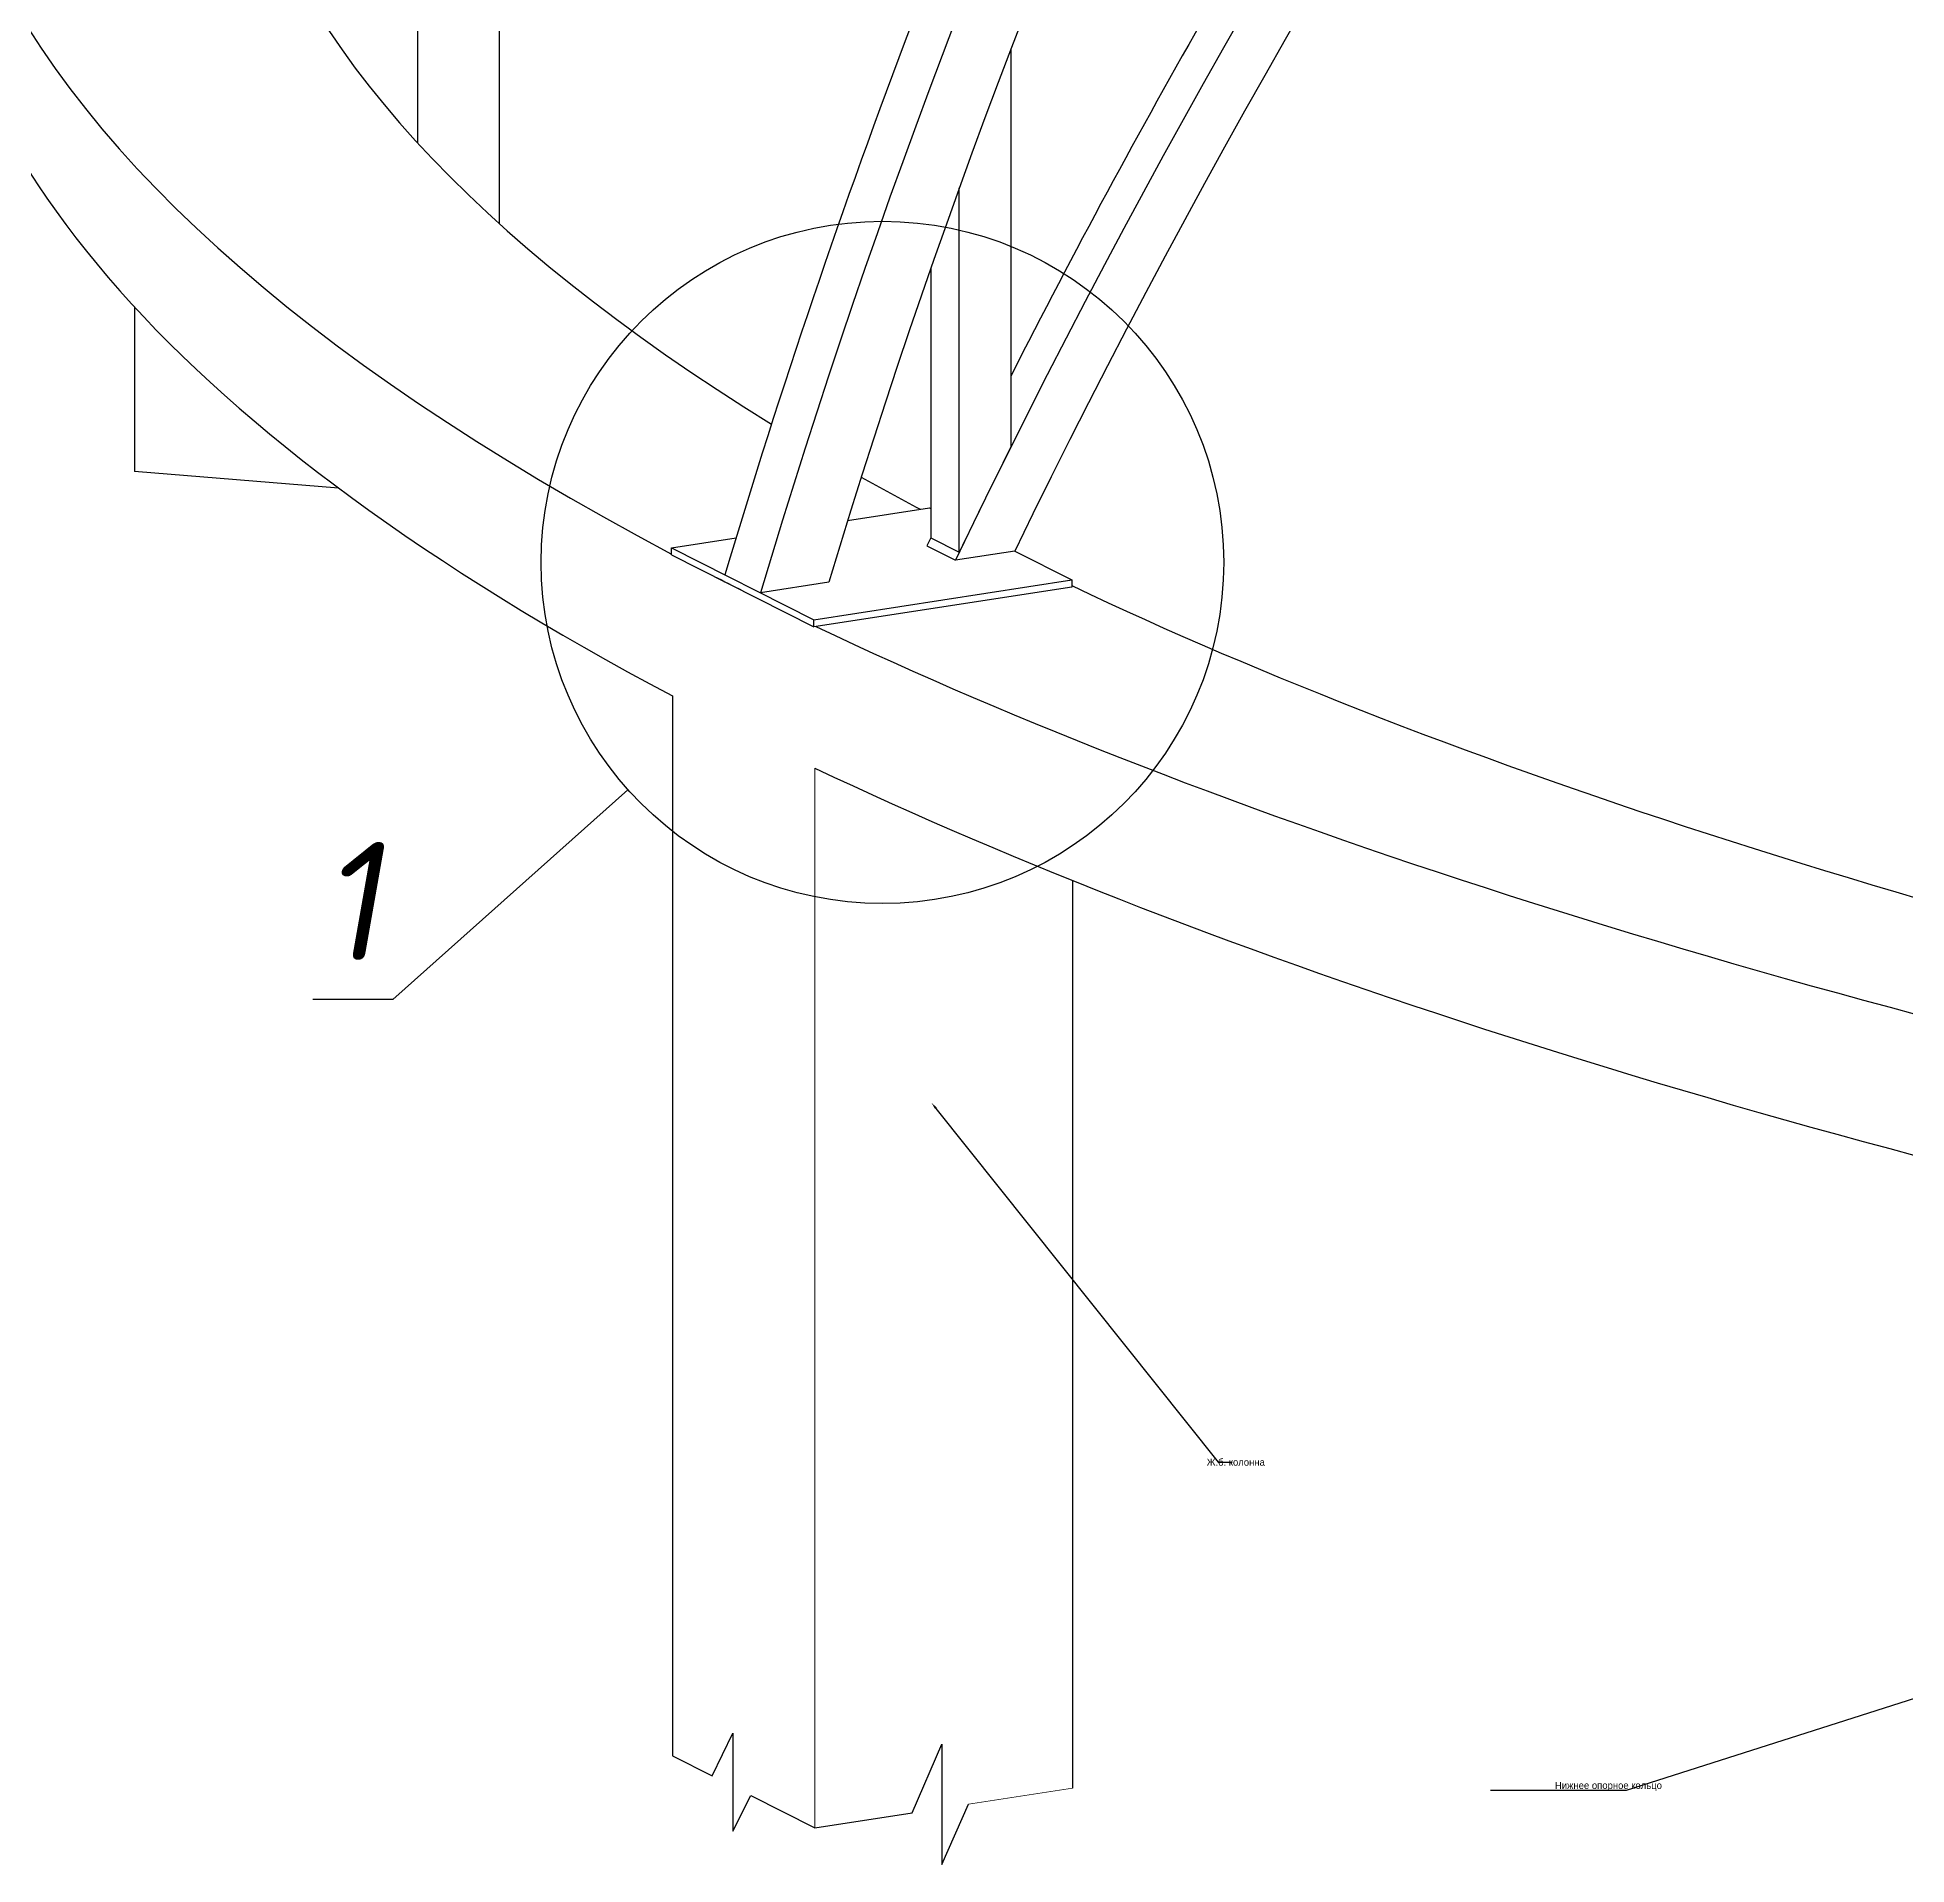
# Model space of a CAD drawing. Extents: x -483223 to 550073, y -164053 to -64662.
# Drawn here: x 364864 to 367233, y -149323 to -147006 of the extents above; entities that cross this region are included whole.
import ezdxf
from ezdxf import colors
from ezdxf.entities.mleader import LeaderData, LeaderLine
from ezdxf.enums import TextEntityAlignment as Align
from ezdxf.math import Vec2, Vec3

# ---------------------------------------------------------------- set-up
doc = ezdxf.new("R2010")
doc.units = 0
doc.header["$MEASUREMENT"] = 0
doc.layers.get('0').update_dxf_attribs({"color": 40, "linetype": 'CONTINUOUS'})
doc.styles.add('ГОСТ', font='isocpeur.ttf', dxfattribs={"oblique": 10})

msp = doc.modelspace()

# ---------------------------------------------------------------- linework, layer by layer
at = {"linetype": 'Continuous', "extrusion": (0.96081, -0.077587, 0.266129)}
for p, q in [((365448.7515, -146141.5676), (365448.7515, -147242.1475)), ((365345.2708, -146243.9932), (365345.2708, -147139.7219)), ((366097.5179, -147021.1789), (366097.5179, -147525.6252)), ((366032.1605, -147659.0168), (366032.1605, -147197.1954)), ((365996.0718, -147298.977), (365996.0718, -147640.7241)), ((364986.6046, -147348.0467), (364986.6046, -147556.8423)), ((365245.4641, -147577.7457), (364986.6046, -147556.8423)), ((365890.6522, -147618.7884), (365994.243, -147602.7788)), ((365994.243, -147602.7788), (365996.0718, -147603.7057)), ((365667.4559, -147653.2826), (365749.254, -147640.641)), ((365667.4559, -147662.242), (365667.4559, -147653.2826)), ((365667.4559, -147653.2826), (365847.8992, -147744.7462)), ((365991.132, -147650.9998), (366027.2207, -147669.2925)), ((365996.0718, -147640.7241), (366032.1605, -147659.0168)), ((366102.5091, -147657.6569), (366027.2207, -147669.2925)), ((366102.5091, -147657.6569), (366174.6864, -147694.2424)), ((365667.4559, -147662.242), (365847.8992, -147753.7056)), ((365735.1221, -147687.5814), (365780.233, -147710.4473)), ((365866.6593, -147697.0904), (365780.233, -147710.4473)), ((365847.8992, -147744.7462), (366174.6864, -147694.2424)), ((366174.6864, -147703.2018), (365847.8992, -147753.7056)), ((366174.6864, -147694.2424), (366174.6864, -147703.2018)), ((365847.8992, -147753.7056), (365847.8992, -147744.7462)), ((365668.5958, -147841.2615), (365668.5958, -149185.1719)), ((366175.8264, -148074.7244), (366175.8264, -149226.1317))]:
    msp.add_line(p, q, dxfattribs=at)
at = {"color": 0, "linetype": 'Continuous', "lineweight": 0, "extrusion": (0.96081, -0.077587, 0.266129)}
for p, q in [((365849.0392, -147932.725), (365849.0392, -149276.6355)), ((366175.8264, -149226.1317), (366043.94, -149246.5143)), ((365972.5683, -149257.5445), (365849.0392, -149276.6355))]:
    msp.add_line(p, q, dxfattribs=at)
for p, q in [((365719.0026, -149210.7223), (365745.1203, -149156.4682)), ((365745.1203, -149156.4682), (365745.1203, -149280.7051)), ((365972.5683, -149257.5445), (366009.9216, -149170.455)), ((366009.9216, -149170.455), (366009.9216, -149323.292)), ((365668.5958, -149185.1719), (365719.0026, -149210.7223)), ((365745.1203, -149280.7051), (365768.0036, -149235.56)), ((365768.0036, -149235.56), (365849.0392, -149276.6355)), ((366009.9216, -149323.292), (366043.94, -149246.5143)), ((365849.0392, -149276.6355), (365972.5683, -149257.5445))]:
    msp.add_line(p, q)
msp.add_lwpolyline([(365612.2205, -147960.1868), (365314.2206, -148226.4221), (365212.7716, -148226.4221)])
msp.add_circle((365934.8024, -147671.9897), 432.5698)
at = {"linetype": 'Continuous'}
for centre, major_axis, ratio, start_param, end_param in [((372875.5998, -149283.2503), (3874.13, 7643.0529), 0.840423418, 1.068720218, 1.78304105), ((372875.602, -149283.253), (-3831.9381, -7559.8149), 0.840423418, 4.201365705, 4.920853652), ((372871.0887, -150879.7448), (4066.169, 8021.9157), 0.840423418, 0.856765312, 1.596444803), ((372868.8343, -150876.8434), (-4030.6421, -7951.8267), 0.840423418, 3.986889883, 4.733455863), ((372835, -146602.2635), (7731.9771, 0), 0.279887309, 2.865533158, 3.567632575), ((372835, -146602.2635), (8105.2686, 0), 0.279887309, 2.88834227, 3.627381726), ((372835, -146781.4516), (-8105.2686, 0), 0.279887309, 0, 0.486090219), ((372835, -150861.4521), (-4066.169, -8021.9157), 0.840423418, 4.652792893, 4.71132657), ((372830.489, -149260.3845), (-3874.13, -7643.0529), 0.840423418, 4.838140574, 4.924633703), ((372871.0887, -150879.7448), (-4066.169, -8021.9157), 0.840423418, 4.720252325, 4.736769621), ((372835, -146602.2635), (7731.9771, 0), 0.279887309, 3.601947255, 3.623165318), ((372835, -150861.4521), (-4066.169, -8021.9157), 0.840423418, 4.736769621, 4.738037457), ((372835, -146602.2635), (8105.2686, 0), 0.279887309, 3.641497748, 3.650708966), ((372835, -146602.2635), (7731.9771, 0), 0.279887309, 3.674372328, 4.411040652), ((372835, -146602.2635), (8105.2686, 0), 0.279887309, 3.673740433, 4.413031949), ((372835, -146781.4516), (-8110.2474, 1.5723), 0.27975424, 0.532881069, 1.271732043)]:
    msp.add_ellipse(centre, major_axis=major_axis, ratio=ratio, start_param=start_param, end_param=end_param, dxfattribs=at)

# ---------------------------------------------------------------- texts
at = {"style": 'ГОСТ', "oblique": 10}
msp.add_text('1', height=150, dxfattribs=at).set_placement((365299.2206, -148176.4221), align=Align.RIGHT)

# ---------------------------------------------------------------- leaders
ml = msp.add_multileader_mtext('Standard')
ml.set_content('Ж.б. колонна', color=256)
ml.set_leader_properties()
ml.build(insert=Vec2(0, 0))
ml.multileader.update_dxf_attribs({"text_right_attachment_type": 6, "dogleg_length": 0.36, "arrow_head_size": 9})
ctx = ml.context
ctx.base_point, ctx.char_height, ctx.arrow_head_size, ctx.landing_gap_size, ctx.plane_origin = Vec3(366378.1695, -148812.9094), 9, 9, 4.5, Vec3(365925.0534, -148300.2085)
ctx.right_attachment, ctx.text_align_type = 6, 1
notes = []
notes.append((ctx, [(0, (1, 1, 0), (366360.1695, -148812.9094), (1, 0), 18, [(0, [(365996.9961, -148357.2545)], 0, [])])]))
ctx.mtext.insert, ctx.mtext.width, ctx.mtext.alignment, ctx.mtext.flow_direction = Vec3(366382.6695, -148808.4094), 1606.061743, 2, 5
ml = msp.add_multileader_mtext('Standard')
ml.set_content('Нижнее опорное кольцо', color=256)
ml.set_leader_properties()
ml.build(insert=Vec2(0, 0))
ml.multileader.update_dxf_attribs({"text_right_attachment_type": 6, "dogleg_length": 0.36, "arrow_head_size": 9})
ctx = ml.context
ctx.base_point, ctx.char_height, ctx.arrow_head_size, ctx.landing_gap_size, ctx.plane_origin = Vec3(366666.0329, -149223.5603), 9, 9, 4.5, Vec3(367168.4167, -148716.4094)
ctx.right_attachment, ctx.text_align_type = 6, 1
notes.append((ctx, [(1, (1, 1, 0), (366877.5329, -149229.1103), (-1, 0), 18, [(0, [(368709.6749, -148645.3061)], 0, [])])]))
ctx.mtext.insert, ctx.mtext.width, ctx.mtext.alignment, ctx.mtext.flow_direction = Vec3(366855.0329, -149218.3103), 1606.061743, 2, 5
for ctx, leaders in notes:
    for number, flags, end, landing, length, lines in leaders:
        leader = LeaderData()
        leader.index, (leader.has_last_leader_line, leader.has_dogleg_vector, leader.attachment_direction) = number, flags
        leader.last_leader_point, leader.dogleg_vector, leader.dogleg_length = Vec3(end), Vec3(landing), length
        for number, points, colour, breaks in lines:
            line = LeaderLine()
            line.index, line.vertices, line.color, line.breaks = number, Vec3.list(points), colors.encode_raw_color(colour), breaks
            leader.lines.append(line)
        ctx.leaders.append(leader)

doc.saveas('drawing.dxf')
